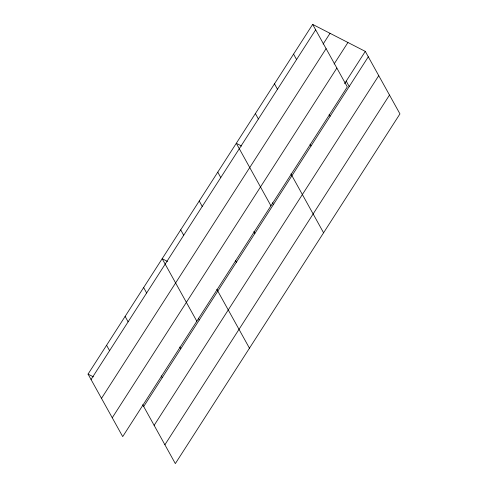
<?xml version="1.0" encoding="UTF-8"?>
<svg xmlns="http://www.w3.org/2000/svg" width="488" height="488" viewBox="0 0 488 488"><rect width="100%" height="100%" fill="white"/><g stroke="black" fill="none" stroke-linecap="round" stroke-linejoin="round"><path stroke-width="0.73" d="M312.662 24.4L347.303 86.901L122.701 436.608L88.053 374.113L312.662 24.4L365.298 51.392L399.946 113.887L175.338 463.6L142.697 404.711M91.055 379.524L315.657 29.811M323.129 44.06L330.034 33.306M101.498 398.36L326.1 48.648M334.121 63.989L347.932 42.486M112.258 417.771L336.86 68.058M344.583 83.643L365.298 51.392M143.698 406.51L368.3 56.797M154.135 425.353L378.743 75.64M164.895 444.763L389.503 95.05M241.639 146.04L236.296 143.301L270.938 205.802M167.518 261.446L162.175 258.707L196.816 321.208M88.053 374.113L93.403 376.852M346.212 81.118L349.207 86.528M329.119 114.448L330.12 116.254M293.569 54.125L296.57 59.536M310.026 144.173L311.027 145.979M274.476 83.851L277.477 89.261M290.933 173.899L323.581 232.788M255.389 113.576L258.384 118.987M272.408 202.752L273.402 204.551M253.876 231.599L254.876 233.404M217.764 172.154L220.765 177.565M235.344 260.452L236.344 262.257M199.232 201.007L202.233 206.412M216.812 289.305L249.459 348.194M180.706 229.854L183.701 235.265M198.287 318.158L199.287 319.957M179.755 347.005L180.755 348.81M143.643 287.56L146.644 292.971M161.223 375.858L162.223 377.663M125.117 316.407L128.112 321.818M106.585 345.26L109.587 350.671"/></g></svg>
